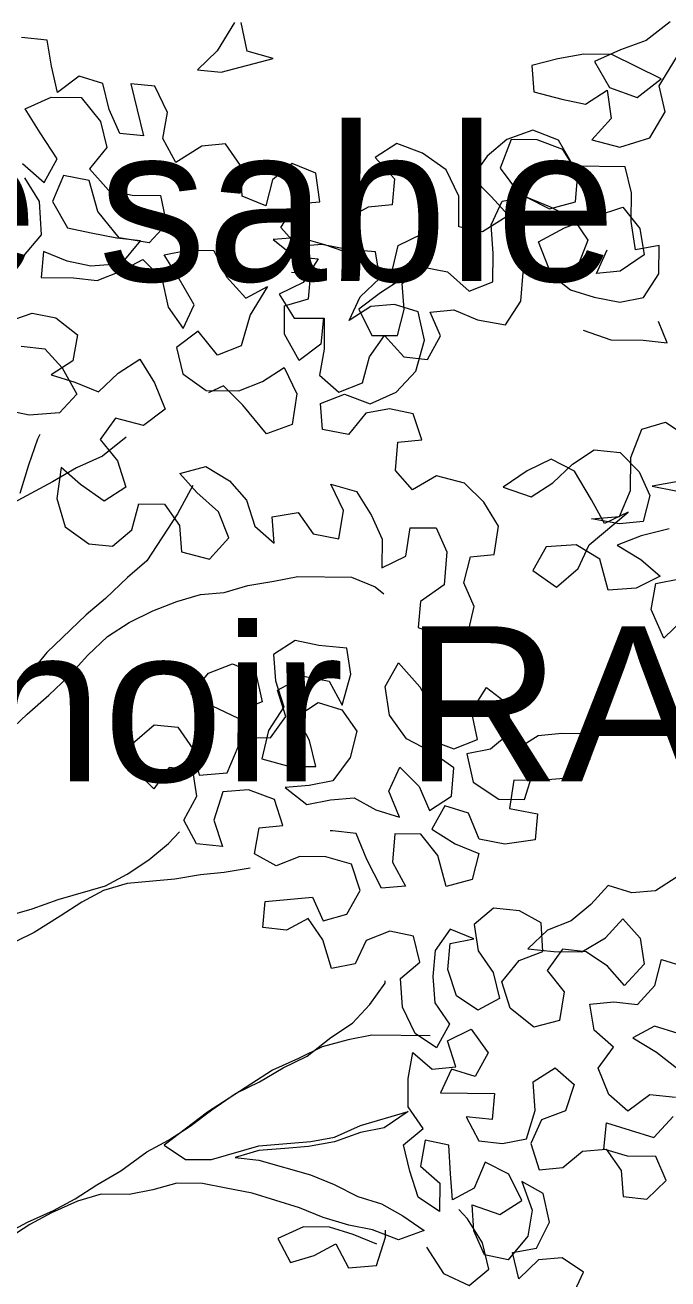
# Model space of a CAD drawing. Header units: millimetres. Extents: x 318905 to 439572, y -5133 to 105868.
# Drawn here: x 410131 to 410856, y 3646 to 5060 of the extents above; entities that cross this region are included whole.
import ezdxf

# ---------------------------------------------------------------- set-up
doc = ezdxf.new("R2010")
doc.units = ezdxf.units.MM
doc.header["$MEASUREMENT"] = 0
doc.layers.add('INTI_Agencement_Stylo_No__102', color=7, linetype='Continuous', lineweight=0, true_color=0xcccccc)
doc.layers.add('INTI_Etiquettes_Stylo_No__1', color=7, linetype='Continuous', lineweight=5)
doc.styles.add('STYLE_GENERE_2', font='Arial')
doc.dimstyles.new('STYLE_GENERE__3', dxfattribs={"dimtxt": 0.18, "dimasz": 182.4, "dimexe": 0.18, "dimexo": 0.0625, "dimgap": 0.09, "dimtad": 0, "dimtih": 1, "dimtoh": 1, "dimdec": 4, "dimzin": 0, "dimdsep": 46, "dimcen": 0.09, "dimadec": 0, "dimazin": 0, "dimtfac": 1, "dimtdec": 4, "dimtmove": 0, "dimatfit": 3, "dimldrblk": 'ARROWHEAD_5', "dimfxl": 0, "dimtolj": 1, "dimtzin": 0, "dimarcsym": 0})

# ---------------------------------------------------------------- blocks, each defined once
blk = doc.blocks.new('arbre6[2]', base_point=(409289.9, -542.5))
at = {"layer": 'INTI_Agencement_Stylo_No__102', "linetype": 'Continuous'}
for p, q in [((410367.5, 5062.5), (410347.8, 5030.5)), ((410381.8, 5030.2), (410374.8, 5062.4)), ((410858.9, 5063.4), (410831.9, 5042.2)), ((410156.1, 5042.7), (410127, 5045.6)), ((410160.8, 5013.2), (410156.1, 5042.7)), ((410831.9, 5042.2), (410802.7, 5031.8)), ((410347.8, 5030.5), (410325.7, 5009.3)), ((410352.5, 5006.4), (410411, 5021.9)), ((410411, 5021.9), (410381.8, 5030.2)), ((410732.1, 5021.7), (410702.8, 5014)), ((410761.3, 5026.8), (410732.1, 5021.7)), ((410792.9, 5026.5), (410761.3, 5026.8)), ((410802.7, 5031.8), (410773.4, 5018.7)), ((410848.7, 4999.2), (410792.9, 5026.5)), ((410846.2, 4991.2), (410865.9, 5023.2)), ((410167.9, 4983.7), (410160.8, 5013.2)), ((410325.7, 5009.3), (410352.5, 5006.4)), ((410702.8, 5014), (410705, 4984.5)), ((410773.4, 5018.7), (410790.2, 4989.1)), ((410192.3, 5002.2), (410167.9, 4983.7)), ((410219, 4993.9), (410192.3, 5002.2)), ((410226.1, 4964.4), (410219, 4993.9)), ((410277.4, 4990.7), (410250.6, 4993.6)), ((410250.6, 4993.6), (410264.8, 4934.6)), ((410821.7, 4978.1), (410848.7, 4999.2)), ((410853.2, 4961.7), (410846.2, 4991.2)), ((410131.2, 4965.3), (410160.5, 4978.4)), ((410160.5, 4978.4), (410194.6, 4978.1)), ((410194.6, 4978.1), (410216.3, 4951.1)), ((410291.8, 4961.1), (410277.4, 4990.7)), ((410705, 4984.5), (410736.6, 4976.2)), ((410763.3, 4970.6), (410787.7, 4986.4)), ((410787.7, 4986.4), (410792.4, 4954.3)), ((410790.2, 4989.1), (410821.7, 4978.1)), ((410148.1, 4938.3), (410131.2, 4965.3)), ((410238.1, 4937.5), (410226.1, 4964.4)), ((410736.6, 4976.2), (410763.3, 4970.6)), ((410216.3, 4951.1), (410223.3, 4921.6)), ((410286.7, 4931.7), (410291.8, 4961.1)), ((410792.4, 4954.3), (410770.3, 4930.4)), ((410836, 4932.4), (410853.2, 4961.7)), ((410167.3, 4908.7), (410148.1, 4938.3)), ((410264.8, 4934.6), (410238.1, 4937.5)), ((410703.8, 4941), (410674.5, 4930.6)), ((410732.9, 4930), (410703.8, 4941)), ((410223.3, 4921.6), (410203.7, 4897.7)), ((410301.1, 4904.8), (410286.7, 4931.7)), ((410330.4, 4923.3), (410301.1, 4904.8)), ((410357.2, 4925.7), (410330.4, 4923.3)), ((410374, 4901.5), (410357.2, 4925.7)), ((410550.4, 4926.3), (410526, 4910.5)), ((410579.6, 4915.4), (410550.4, 4926.3)), ((410674.5, 4930.6), (410652.5, 4912)), ((410679.4, 4930.5), (410667, 4898.5)), ((410708.6, 4930.2), (410679.4, 4930.5)), ((410737.7, 4919.3), (410708.6, 4930.2)), ((410749.7, 4900.4), (410732.9, 4930)), ((410770.3, 4930.4), (410801.9, 4922)), ((410801.9, 4922), (410836, 4932.4)), ((410152.5, 4882.1), (410167.3, 4908.7)), ((410526, 4910.5), (410547.7, 4886.2)), ((410606.2, 4896.4), (410579.6, 4915.4)), ((410652.5, 4912), (410635.3, 4888.1)), ((410754.5, 4892.4), (410737.7, 4919.3)), ((410128.3, 4903.7), (410152.5, 4882.1)), ((410203.7, 4897.7), (410225.4, 4873.4)), ((410376.2, 4866.7), (410374, 4901.5)), ((410432.4, 4903.7), (410410.4, 4885.1)), ((410459.1, 4892.7), (410432.4, 4903.7)), ((410463.7, 4860.5), (410459.1, 4892.7)), ((410620.5, 4866.8), (410606.2, 4896.4)), ((410667, 4898.5), (410688.7, 4868.9)), ((410808.1, 4899.9), (410749.7, 4900.4)), ((410751.9, 4860.3), (410754.5, 4892.4)), ((410815.2, 4870.4), (410808.1, 4899.9)), ((410147.5, 4860.7), (410130.7, 4887.6)), ((410174.5, 4889.9), (410162.1, 4860.6)), ((410203.6, 4884.3), (410174.5, 4889.9)), ((410213.1, 4849.4), (410203.6, 4884.3)), ((410410.4, 4885.1), (410402.9, 4855.7)), ((410547.7, 4886.2), (410545.1, 4856.8)), ((410635.3, 4888.1), (410657, 4866.5)), ((410225.4, 4873.4), (410252.1, 4867.8)), ((410252.1, 4867.8), (410283.8, 4867.5)), ((410283.8, 4867.5), (410290.8, 4835.3)), ((410402.9, 4855.7), (410376.2, 4866.7)), ((410620.3, 4832), (410620.5, 4866.8)), ((410657, 4866.5), (410676.3, 4844.9)), ((410669.2, 4861), (410696, 4866.1)), ((410688.7, 4868.9), (410722.6, 4855.2)), ((410696, 4866.1), (410722.6, 4852.5)), ((410814.9, 4838.3), (410815.2, 4870.4)), ((410149.6, 4823.2), (410147.5, 4860.7)), ((410162.1, 4860.6), (410178.9, 4831)), ((410419.7, 4831.5), (410436.9, 4858.1)), ((410436.9, 4858.1), (410463.7, 4860.5)), ((410518.3, 4854.3), (410493.9, 4841.2)), ((410545.1, 4856.8), (410518.3, 4854.3)), ((410656.8, 4834.4), (410669.2, 4861)), ((410722.6, 4852.5), (410751.9, 4860.3)), ((410722.6, 4855.2), (410749.3, 4841.6)), ((410773.6, 4844), (410805.3, 4854.4)), ((410805.3, 4854.4), (410824.6, 4830.2)), ((410237.2, 4819.8), (410213.1, 4849.4)), ((410493.9, 4841.2), (410510.7, 4814.3)), ((410676.3, 4844.9), (410647, 4826.4)), ((410739.5, 4830.9), (410773.6, 4844)), ((410749.3, 4841.6), (410766.1, 4817.3)), ((410819.6, 4806.1), (410814.9, 4838.3)), ((410127.5, 4796.7), (410149.6, 4823.2)), ((410178.9, 4831), (410205.6, 4825.4)), ((410205.6, 4825.4), (410234.7, 4819.8)), ((410290.8, 4835.3), (410271.2, 4814.1)), ((410439, 4809.9), (410419.7, 4831.5)), ((410552, 4811.2), (410578.9, 4824.4)), ((410578.9, 4824.4), (410581.1, 4792.2)), ((410647, 4826.4), (410620.3, 4832)), ((410659, 4802.2), (410656.8, 4834.4)), ((410710.2, 4815.1), (410739.5, 4830.9)), ((410824.6, 4830.2), (410829.3, 4800.7)), ((410234.7, 4819.8), (410261.5, 4816.9)), ((410271.2, 4814.1), (410237.2, 4819.8)), ((410261.5, 4816.9), (410239.4, 4790.3)), ((410440.2, 4820.3), (410411, 4817.8)), ((410411, 4817.8), (410435.2, 4798.9)), ((410465.8, 4812.3), (410439, 4809.9)), ((410469.3, 4812), (410440.2, 4820.3)), ((410494.9, 4806.7), (410465.8, 4812.3)), ((410500.9, 4801), (410469.3, 4812)), ((410510.7, 4814.3), (410515.3, 4784.8)), ((410544.5, 4779.2), (410552, 4811.2)), ((410722.1, 4785.6), (410710.2, 4815.1)), ((410766.1, 4817.3), (410753.7, 4785.3)), ((410846.4, 4811.2), (410819.6, 4806.1)), ((410846.1, 4779.1), (410846.4, 4811.2)), ((410151.9, 4804.5), (410149.3, 4775.1)), ((410178.6, 4793.5), (410151.9, 4804.5)), ((410205.3, 4787.9), (410178.6, 4793.5)), ((410239.3, 4782.3), (410263.8, 4795.4)), ((410263.8, 4795.4), (410285.5, 4773.8)), ((410288.1, 4800.6), (410314.9, 4805.7)), ((410304.9, 4773.7), (410288.1, 4800.6)), ((410314.9, 4805.7), (410344.1, 4805.4)), ((410344.1, 4805.4), (410358.5, 4775.8)), ((410435.2, 4798.9), (410461.9, 4796)), ((410461.9, 4796), (410444.7, 4769.4)), ((410526.5, 4803.8), (410494.9, 4806.7)), ((410522.6, 4779.4), (410500.9, 4801)), ((410531.2, 4774.3), (410526.5, 4803.8)), ((410658.7, 4770.1), (410659, 4802.2)), ((410775.6, 4779.7), (410787.9, 4806.4)), ((410829.3, 4800.7), (410802.4, 4782.2)), ((410239.4, 4790.3), (410205.3, 4787.9)), ((410212.5, 4771.8), (410239.3, 4782.3)), ((410453.4, 4780.3), (410431.5, 4780.5)), ((410450.7, 4750.9), (410453.4, 4780.3)), ((410515.3, 4784.8), (410544.5, 4779.2)), ((410581.1, 4792.2), (410556.6, 4773.7)), ((410556.6, 4768.3), (410578.6, 4786.9)), ((410578.6, 4786.9), (410607.7, 4781.3)), ((410607.7, 4781.3), (410631.9, 4759.6)), ((410690.2, 4748.4), (410692.9, 4780.5)), ((410692.9, 4780.5), (410722.1, 4780.2)), ((410753.7, 4785.3), (410722.1, 4785.6)), ((410722.1, 4780.2), (410746.3, 4761.3)), ((410802.4, 4782.2), (410775.6, 4779.7)), ((410828.9, 4752.5), (410846.1, 4779.1)), ((410149.3, 4775.1), (410185.8, 4774.7)), ((410185.8, 4774.7), (410212.5, 4771.8)), ((410285.5, 4773.8), (410292.5, 4741.6)), ((410321.8, 4744.1), (410304.9, 4773.7)), ((410358.5, 4775.8), (410380.2, 4751.6)), ((410380.2, 4751.6), (410404.6, 4764.7)), ((410404.6, 4764.7), (410384.9, 4732.8)), ((410444.7, 4769.4), (410417.8, 4756.2)), ((410509.1, 4753.1), (410531.2, 4774.3)), ((410556.6, 4773.7), (410532.2, 4757.9)), ((410558.8, 4738.9), (410556.6, 4768.3)), ((410631.9, 4759.6), (410658.7, 4770.1)), ((410417.8, 4756.2), (410434.6, 4729.3)), ((410423.9, 4743.1), (410450.7, 4750.9)), ((410496.8, 4726.4), (410509.1, 4753.1)), ((410532.2, 4757.9), (410507.7, 4739.3)), ((410746.3, 4761.3), (410772.9, 4753)), ((410772.9, 4753), (410802.1, 4747.4)), ((410802.1, 4747.4), (410828.9, 4752.5)), ((410292.5, 4741.6), (410309.4, 4717.4)), ((410309.4, 4717.4), (410321.8, 4744.1)), ((410423.7, 4711), (410423.9, 4743.1)), ((410521.2, 4742.3), (410496.8, 4726.4)), ((410507.7, 4739.3), (410522.1, 4709.8)), ((410548, 4744.7), (410521.2, 4742.3)), ((410574.7, 4736.4), (410548, 4744.7)), ((410551.3, 4709.5), (410558.8, 4738.9)), ((410587.9, 4735.9), (410614.7, 4738.4)), ((410614.7, 4738.4), (410641.4, 4727.4)), ((410673, 4721.8), (410690.2, 4748.4)), ((410110, 4724.6), (410139.2, 4735)), ((410139.2, 4735), (410166, 4729.4)), ((410166, 4729.4), (410190.1, 4710.4)), ((410384.9, 4732.8), (410374.9, 4698.1)), ((410434.6, 4729.3), (410468.7, 4729)), ((410467.6, 4729.4), (410464.9, 4699.9)), ((410468.7, 4729), (410468.4, 4694.2)), ((410581.7, 4704.2), (410574.7, 4736.4)), ((410599.9, 4709.1), (410587.9, 4735.9)), ((410641.4, 4727.4), (410673, 4721.8)), ((410855.3, 4701.4), (410845.7, 4725.6)), ((410190.1, 4710.4), (410185.1, 4681.1)), ((410326.4, 4714.6), (410301.9, 4696.1)), ((410348.1, 4687.6), (410326.4, 4714.6)), ((410440.5, 4681.4), (410423.7, 4711)), ((410519.5, 4685.7), (410536.7, 4709.6)), ((410522.1, 4709.8), (410551.3, 4709.5)), ((410536.7, 4709.6), (410558.4, 4685.4)), ((410585.1, 4682.4), (410599.9, 4709.1)), ((410760.5, 4715.6), (410792, 4704.7)), ((410126.8, 4697.6), (410153.5, 4694.7)), ((410153.5, 4694.7), (410172.8, 4673.1)), ((410301.9, 4696.1), (410309, 4666.5)), ((410374.9, 4698.1), (410348.1, 4687.6)), ((410464.9, 4699.9), (410440.5, 4681.4)), ((410468.4, 4694.2), (410463.4, 4664.8)), ((410571.8, 4669.5), (410581.7, 4704.2)), ((410792, 4704.7), (410828.5, 4704.3)), ((410828.5, 4704.3), (410855.3, 4701.4)), ((410185.1, 4681.1), (410160.6, 4665.2)), ((410236, 4667.2), (410260.5, 4683)), ((410260.5, 4683), (410277.3, 4656.1)), ((410511.9, 4656.3), (410519.5, 4685.7)), ((410558.4, 4685.4), (410585.1, 4682.4)), ((410172.8, 4673.1), (410189.6, 4643.5)), ((410214, 4646), (410236, 4667.2)), ((410309, 4666.5), (410335.6, 4647.6)), ((410399, 4657.7), (410423.4, 4673.5)), ((410423.4, 4673.5), (410437.8, 4644)), ((410549.7, 4645.6), (410571.8, 4669.5)), ((410160.6, 4665.2), (410187.3, 4656.9)), ((410187.3, 4656.9), (410214, 4646)), ((410277.3, 4656.1), (410289.3, 4626.6)), ((410355.1, 4652.7), (410338, 4644.9)), ((410376.9, 4631.1), (410355.1, 4652.7)), ((410372.1, 4647.2), (410399, 4657.7)), ((410463.4, 4664.8), (410485.1, 4645.9)), ((410485.1, 4645.9), (410511.9, 4656.3)), ((410189.6, 4643.5), (410170, 4622.3)), ((410335.6, 4647.6), (410372.1, 4647.2)), ((410437.8, 4644), (410432.6, 4609.2)), ((410464.4, 4633), (410491.3, 4643.5)), ((410491.3, 4643.5), (410520.4, 4632.5)), ((410520.4, 4632.5), (410549.7, 4645.6)), ((410135.9, 4619.9), (410109.2, 4625.5)), ((410289.3, 4626.6), (410264.8, 4608.1)), ((410403.4, 4598.8), (410376.9, 4631.1)), ((410466.7, 4603.6), (410464.4, 4633)), ((410542.2, 4627), (410515.4, 4621.9)), ((410569, 4621.4), (410542.2, 4627)), ((410170, 4622.3), (410135.9, 4619.9)), ((410233.2, 4616.4), (410216, 4592.4)), ((410264.8, 4608.1), (410233.2, 4616.4)), ((410432.6, 4609.2), (410403.4, 4598.8)), ((410515.4, 4621.9), (410495.8, 4597.9)), ((410578.5, 4591.8), (410569, 4621.4)), ((410826.8, 4604.2), (410853.6, 4612)), ((410853.6, 4612), (410877.8, 4595.7)), ((410145.5, 4593.1), (410148, 4598.4)), ((410495.8, 4597.9), (410466.7, 4603.6)), ((410814.4, 4572.2), (410826.8, 4604.2)), ((410135.5, 4563.7), (410145.5, 4593.1)), ((410216, 4592.4), (410235.3, 4568.2)), ((410245.2, 4594.9), (410218.3, 4573.7)), ((410549, 4557.3), (410551.7, 4589.4)), ((410551.7, 4589.4), (410578.5, 4591.8)), ((410218.3, 4573.7), (410189, 4560.6)), ((410235.3, 4568.2), (410244.8, 4538.6)), ((410724.4, 4570.3), (410697.5, 4557.2)), ((410751, 4556.7), (410724.4, 4570.3)), ((410748.6, 4564.7), (410773.1, 4580.6)), ((410773.1, 4580.6), (410802.3, 4577.6)), ((410802.3, 4577.6), (410824, 4556)), ((410814.1, 4534.7), (410814.4, 4572.2)), ((410125.6, 4531.7), (410135.5, 4563.7)), ((410189, 4560.6), (410162.1, 4544.7)), ((410172, 4560.7), (410166.9, 4526)), ((410193.7, 4541.8), (410172, 4560.7)), ((410305.7, 4554.2), (410335, 4561.9)), ((410325, 4532.6), (410305.7, 4554.2)), ((410335, 4561.9), (410361.6, 4545.6)), ((410568.3, 4535.7), (410549, 4557.3)), ((410697.5, 4557.2), (410670.6, 4538.7)), ((410726.6, 4543.5), (410748.6, 4564.7)), ((410770.2, 4524.4), (410751, 4556.7)), ((410824, 4556), (410836, 4529.2)), ((410162.1, 4544.7), (410108.4, 4515.8)), ((410220.4, 4522.8), (410193.7, 4541.8)), ((410244.8, 4538.6), (410220.4, 4522.8)), ((410320.2, 4540.6), (410303, 4508.7)), ((410361.6, 4545.6), (410380.9, 4524)), ((410490.3, 4512.3), (410475.9, 4541.9)), ((410475.9, 4541.9), (410505.1, 4533.6)), ((410595.2, 4551.5), (410568.3, 4535.7)), ((410626.8, 4543.2), (410595.2, 4551.5)), ((410648.5, 4521.6), (410626.8, 4543.2)), ((410670.6, 4538.7), (410702.1, 4527.7)), ((410702.1, 4527.7), (410726.6, 4543.5)), ((410867.7, 4544.9), (410838.5, 4539.8)), ((410838.5, 4539.8), (410865.2, 4534.3)), ((410166.9, 4526), (410176.4, 4493.8)), ((410349.2, 4510.9), (410325, 4532.6)), ((410505.1, 4533.6), (410521.9, 4506.7)), ((410784.6, 4497.5), (410770.2, 4524.4)), ((410801.7, 4505.4), (410814.1, 4534.7)), ((410836, 4529.2), (410828.4, 4499.8)), ((410251.7, 4490.4), (410259.3, 4519.8)), ((410259.3, 4519.8), (410288.5, 4519.5)), ((410288.5, 4519.5), (410305.3, 4495.3)), ((410361.1, 4481.4), (410349.2, 4510.9)), ((410380.9, 4524), (410390.4, 4494.5)), ((410485.2, 4480.3), (410490.3, 4512.3)), ((410665.3, 4494.7), (410648.5, 4521.6)), ((410767.4, 4473.6), (410811.5, 4510.6)), ((410811.5, 4510.6), (410784.6, 4497.5)), ((410303, 4508.7), (410268.5, 4455.5)), ((410410, 4505), (410439.2, 4510.1)), ((410412.2, 4475.6), (410410, 4505)), ((410439.2, 4510.1), (410456.1, 4485.9)), ((410521.9, 4506.7), (410533.8, 4479.8)), ((410770.1, 4503), (410801.7, 4505.4)), ((410801.7, 4497.4), (410770.1, 4503)), ((410828.4, 4499.8), (410801.7, 4497.4)), ((410176.4, 4493.8), (410203, 4474.8)), ((410229.7, 4471.9), (410251.7, 4490.4)), ((410305.3, 4495.3), (410307.5, 4465.8)), ((410390.4, 4494.5), (410412.2, 4475.6)), ((410456.1, 4485.9), (410485.2, 4480.3)), ((410560.5, 4460.8), (410565.6, 4492.9)), ((410565.6, 4492.9), (410594.8, 4492.7)), ((410594.8, 4492.7), (410606.7, 4465.8)), ((410660.2, 4462.6), (410665.3, 4494.7)), ((410825.9, 4483.8), (410799, 4473.3)), ((410857.6, 4491.5), (410825.9, 4483.8)), ((410203, 4474.8), (410229.7, 4471.9)), ((410339.1, 4457.5), (410361.1, 4481.4)), ((410533.8, 4479.8), (410533.6, 4447.7)), ((410718.8, 4471.3), (410704, 4444.7)), ((410752.8, 4473.7), (410718.8, 4471.3)), ((410779.5, 4457.4), (410752.8, 4473.7)), ((410755.1, 4446.9), (410767.4, 4473.6)), ((410799, 4473.3), (410825.7, 4457)), ((410268.5, 4455.5), (410246.5, 4436.9)), ((410307.5, 4465.8), (410339.1, 4457.5)), ((410533.6, 4447.7), (410560.5, 4460.8)), ((410606.7, 4465.8), (410604, 4428.3)), ((410625.9, 4430.8), (410633.4, 4460.2)), ((410633.4, 4460.2), (410660.2, 4462.6)), ((410788.9, 4422.5), (410779.5, 4457.4)), ((410825.7, 4457), (410847.4, 4438.1)), ((410704, 4444.7), (410730.6, 4425.7)), ((410730.6, 4425.7), (410755.1, 4446.9)), ((410246.5, 4436.9), (410222, 4413.1)), ((410355.8, 4419.9), (410382.6, 4427.7)), ((410382.6, 4427.7), (410411.9, 4432.7)), ((410411.9, 4432.7), (410438.7, 4437.9)), ((410438.7, 4437.9), (410499.5, 4437.3)), ((410499.5, 4437.3), (410526.2, 4426.4)), ((410526.2, 4426.4), (410535.8, 4418.2)), ((410604, 4428.3), (410577.1, 4409.8)), ((410637.9, 4403.9), (410625.9, 4430.8)), ((410847.4, 4438.1), (410820.6, 4424.9)), ((410837.4, 4400.7), (410842.5, 4430.1)), ((410842.5, 4430.1), (410869.3, 4435.2)), ((410222, 4413.1), (410199.9, 4394.5)), ((410302.2, 4409.6), (410329, 4417.4)), ((410329, 4417.4), (410355.8, 4419.9)), ((410820.6, 4424.9), (410788.9, 4422.5)), ((410248.5, 4386), (410275.4, 4399.2)), ((410275.4, 4399.2), (410302.2, 4409.6)), ((410577.1, 4409.8), (410574.5, 4380.4)), ((410630.3, 4371.9), (410637.9, 4403.9)), ((410851.8, 4368.4), (410837.4, 4400.7)), ((410199.9, 4394.5), (410155.8, 4352.1)), ((410224.1, 4370.2), (410248.5, 4386)), ((410873.8, 4389.6), (410851.8, 4368.4)), ((410202, 4349), (410224.1, 4370.2)), ((410574.5, 4380.4), (410603.6, 4369.4)), ((410603.6, 4369.4), (410630.3, 4371.9)), ((410435.7, 4365.6), (410411.2, 4349.8)), ((410462.4, 4360), (410435.7, 4365.6)), ((410494, 4357.1), (410462.4, 4360)), ((410498.7, 4327.6), (410494, 4357.1)), ((410155.8, 4352.1), (410116.6, 4304.3)), ((410180, 4325.1), (410202, 4349)), ((410411.2, 4349.8), (410413.5, 4320.3)), ((410318.5, 4305.1), (410338.1, 4329)), ((410338.1, 4329), (410365, 4339.5)), ((410365, 4339.5), (410391.6, 4328.5)), ((410391.6, 4328.5), (410398.7, 4296.4)), ((410488.7, 4292.9), (410498.7, 4327.6)), ((410537.5, 4313.8), (410552.3, 4340.5)), ((410552.3, 4340.5), (410576.4, 4313.5)), ((410157.9, 4303.9), (410180, 4325.1)), ((410413.5, 4320.3), (410423, 4290.8)), ((410415.8, 4309.6), (410445.1, 4325.4)), ((410445.1, 4325.4), (410474.3, 4319.8)), ((410474.3, 4319.8), (410488.7, 4292.9)), ((410542.1, 4281.7), (410537.5, 4313.8)), ((410576.4, 4313.5), (410593.2, 4283.9)), ((410634.6, 4286.2), (410651.8, 4312.8)), ((410651.8, 4312.8), (410676, 4293.8)), ((410133.4, 4282.7), (410157.9, 4303.9)), ((410342.7, 4291.5), (410318.5, 4305.1)), ((410425.3, 4280.1), (410415.8, 4309.6)), ((410371.8, 4277.9), (410342.7, 4291.5)), ((410398.7, 4296.4), (410371.8, 4285.9)), ((410371.8, 4285.9), (410376.5, 4256.4)), ((410423, 4290.8), (410405.7, 4264.2)), ((410437.5, 4279.9), (410461.9, 4295.8)), ((410461.9, 4295.8), (410488.6, 4287.5)), ((410488.6, 4287.5), (410505.5, 4263.3)), ((410641.6, 4254), (410634.6, 4286.2)), ((410676, 4293.8), (410678.2, 4261.7)), ((410111.4, 4261.5), (410133.4, 4282.7)), ((410252.4, 4249.5), (410276.9, 4270.7)), ((410276.9, 4270.7), (410303.6, 4267.8)), ((410371.5, 4245.7), (410371.8, 4277.9)), ((410408.1, 4256.1), (410425.3, 4280.1)), ((410451.9, 4253), (410437.5, 4279.9)), ((410561.4, 4254.7), (410542.1, 4281.7)), ((410593.2, 4283.9), (410585.7, 4254.5)), ((410303.6, 4267.8), (410320.4, 4243.5)), ((410376.5, 4256.4), (410408.1, 4256.1)), ((410405.7, 4264.2), (410398.2, 4232.1)), ((410505.5, 4263.3), (410498, 4233.9)), ((410678.2, 4261.7), (410656.1, 4243.2)), ((410680.4, 4240.3), (410709.8, 4258.7)), ((410709.8, 4258.7), (410736.6, 4261.2)), ((410736.6, 4261.2), (410765.7, 4260.9)), ((410765.7, 4260.9), (410768, 4231.5)), ((410254.6, 4220), (410252.4, 4249.5)), ((410320.4, 4243.5), (410327.5, 4214)), ((410359.2, 4216.4), (410371.5, 4245.7)), ((410459, 4223.5), (410451.9, 4253)), ((410588, 4241.1), (410561.4, 4254.7)), ((410585.7, 4254.5), (410614.8, 4243.5)), ((410614.8, 4243.5), (410641.6, 4254)), ((410656.1, 4243.2), (410629.3, 4238.1)), ((410398.2, 4232.1), (410429.8, 4223.8)), ((410498, 4233.9), (410478.3, 4207.3)), ((410614.6, 4222.1), (410588, 4241.1)), ((410629.3, 4238.1), (410636.4, 4205.9)), ((410704.6, 4218.6), (410680.4, 4240.3)), ((410768, 4231.5), (410743.5, 4210.3)), ((410276.3, 4198.4), (410254.6, 4220)), ((410293.5, 4222.4), (410276.3, 4198.4)), ((410320.3, 4219.4), (410293.5, 4222.4)), ((410324.9, 4190), (410320.3, 4219.4)), ((410327.5, 4214), (410359.2, 4216.4)), ((410429.8, 4223.8), (410459, 4223.5)), ((410541.5, 4196), (410553.8, 4222.7)), ((410553.8, 4222.7), (410575.6, 4201.1)), ((410612, 4190), (410614.6, 4222.1)), ((410694.6, 4186.6), (410704.6, 4218.6)), ((410451.5, 4202.2), (410424.7, 4199.8)), ((410424.7, 4199.8), (410448.9, 4180.8)), ((410478.3, 4207.3), (410451.5, 4202.2)), ((410575.6, 4201.1), (410587.5, 4174.2)), ((410636.4, 4205.9), (410665.5, 4186.9)), ((410682.6, 4208.1), (410677.5, 4176.1)), ((410711.8, 4207.9), (410682.6, 4208.1)), ((410743.5, 4210.3), (410711.8, 4207.9)), ((410310.1, 4163.3), (410324.9, 4190)), ((410354.1, 4195), (410344.2, 4163)), ((410383.3, 4197.5), (410354.1, 4195)), ((410412.5, 4186.5), (410383.3, 4197.5)), ((410422, 4157), (410412.5, 4186.5)), ((410448.9, 4180.8), (410475.7, 4185.9)), ((410475.7, 4185.9), (410502.5, 4188.3)), ((410502.5, 4188.3), (410526.7, 4174.7)), ((410553.4, 4166.5), (410541.5, 4196)), ((410587.5, 4174.2), (410612, 4190)), ((410665.5, 4186.9), (410694.6, 4186.6)), ((410526.7, 4174.7), (410553.4, 4166.5)), ((410604.6, 4179.4), (410589.8, 4152.8)), ((410631.3, 4171.1), (410604.6, 4179.4)), ((410643.2, 4141.6), (410631.3, 4171.1)), ((410677.5, 4176.1), (410709.1, 4170.4)), ((410324.5, 4136.4), (410310.1, 4163.3)), ((410344.2, 4163), (410353.7, 4133.5)), ((410395.2, 4154.5), (410422, 4157)), ((410709.1, 4170.4), (410706.5, 4141)), ((410292.9, 4136.7), (410305.2, 4150)), ((410390.1, 4125.1), (410395.2, 4154.5)), ((410477.9, 4151.1), (410475.4, 4151.1)), ((410504.6, 4148.2), (410477.9, 4151.1)), ((410516.6, 4118.6), (410504.6, 4148.2)), ((410548.4, 4147.8), (410545.7, 4115.7)), ((410577.6, 4147.5), (410548.4, 4147.8)), ((410596.9, 4123.3), (410577.6, 4147.5)), ((410589.8, 4152.8), (410616.4, 4136.5)), ((410270.9, 4118.2), (410292.9, 4136.7)), ((410353.7, 4133.5), (410324.5, 4136.4)), ((410616.4, 4136.5), (410643.1, 4125.5)), ((410672.4, 4136), (410643.2, 4141.6)), ((410706.5, 4141), (410672.4, 4136)), ((410246.4, 4102.3), (410270.9, 4118.2)), ((410414.3, 4111.5), (410390.1, 4125.1)), ((410441.2, 4122), (410414.3, 4111.5)), ((410470.4, 4121.7), (410441.2, 4122)), ((410499.5, 4113.4), (410470.4, 4121.7)), ((410533.3, 4086.4), (410516.6, 4118.6)), ((410545.7, 4115.7), (410560.1, 4088.8)), ((410606.3, 4088.4), (410596.9, 4123.3)), ((410643.1, 4125.5), (410635.6, 4096.1)), ((410222, 4089.2), (410246.4, 4102.3)), ((410329.1, 4101.6), (410299.9, 4096.5)), ((410355.9, 4104), (410329.1, 4101.6)), ((410385.1, 4109.1), (410355.9, 4104)), ((410509, 4083.9), (410499.5, 4113.4)), ((410168.4, 4073.6), (410222, 4089.2)), ((410246.3, 4091.6), (410219.5, 4083.8)), ((410299.9, 4096.5), (410246.3, 4091.6)), ((410560.1, 4088.8), (410533.3, 4086.4)), ((410635.6, 4096.1), (410606.3, 4088.4)), ((410788.8, 4089.4), (410769.2, 4068.2)), ((410815.5, 4081.1), (410788.8, 4089.4)), ((410866.7, 4099.4), (410842.3, 4083.6)), ((410139.1, 4063.2), (410168.4, 4073.6)), ((410219.5, 4083.8), (410195.1, 4070.7)), ((410401.9, 4071.5), (410455.4, 4076.4)), ((410455.4, 4076.4), (410467.4, 4049.5)), ((410494.2, 4057.3), (410509, 4083.9)), ((410842.3, 4083.6), (410815.5, 4081.1)), ((410085.5, 4047.6), (410139.1, 4063.2)), ((410195.1, 4070.7), (410170.6, 4054.8)), ((410399.2, 4042.1), (410401.9, 4071.5)), ((410659.7, 4063.8), (410637.6, 4045.3)), ((410688.8, 4060.9), (410659.7, 4063.8)), ((410713.1, 4047.3), (410688.8, 4060.9)), ((410769.2, 4068.2), (410747.1, 4049.6)), ((410170.6, 4054.8), (410141.3, 4036.4)), ((410450.4, 4052.3), (410426, 4039.1)), ((410467.2, 4028.1), (410450.4, 4052.3)), ((410467.4, 4049.5), (410494.2, 4057.3)), ((410637.6, 4045.3), (410642.3, 4015.8)), ((410715.3, 4015.1), (410713.1, 4047.3)), ((410747.1, 4049.6), (410720.3, 4039.2)), ((410785.9, 4030.5), (410805.5, 4051.8)), ((410805.5, 4051.8), (410824.8, 4030.2)), ((410141.3, 4036.4), (410060.7, 3996.9)), ((410426, 4039.1), (410399.2, 4042.1)), ((410542.7, 4038.1), (410515.9, 4027.6)), ((410569.4, 4032.5), (410542.7, 4038.1)), ((410576.5, 4003), (410569.4, 4032.5)), ((410610.8, 4040.2), (410593.6, 4016.2)), ((410637.5, 4029.2), (410610.8, 4040.2)), ((410720.3, 4039.2), (410698.2, 4017.9)), ((410759, 4014.7), (410785.9, 4030.5)), ((410824.8, 4030.2), (410829.5, 4000.7)), ((410476.7, 3995.9), (410467.2, 4028.1)), ((410515.9, 4027.6), (410503.5, 4001)), ((410593.6, 4016.2), (410591, 3986.8)), ((410608.1, 3994.7), (410610.7, 4024.1)), ((410610.7, 4024.1), (410637.5, 4029.2)), ((410642.3, 4015.8), (410659.1, 3991.5)), ((410698.2, 4017.9), (410727.4, 4015)), ((410737.2, 4017.6), (410720, 3993.7)), ((410763.9, 4014.7), (410737.2, 4017.6)), ((410554.5, 3984.5), (410576.5, 4003)), ((410668.8, 3980.7), (410688.4, 4004.7)), ((410688.4, 4004.7), (410715.3, 4015.1)), ((410727.4, 4015), (410759, 4014.7)), ((410788.1, 3998.4), (410763.9, 4014.7)), ((410841.5, 3976.5), (410849, 4005.9)), ((410849, 4005.9), (410875.7, 3997.6)), ((410503.5, 4001), (410476.7, 3995.9)), ((410617.6, 3965.1), (410608.1, 3994.7)), ((410659.1, 3991.5), (410666.2, 3962)), ((410720, 3993.7), (410739.2, 3969.4)), ((410807.4, 3976.8), (410788.1, 3998.4)), ((410829.5, 4000.7), (410807.4, 3976.8)), ((410520.2, 3955.3), (410537.4, 3979.3)), ((410537.4, 3979.3), (410537.4, 3981.9)), ((410556.7, 3952.3), (410554.5, 3984.5)), ((410591, 3986.8), (410593.2, 3957.3)), ((410678.3, 3951.2), (410668.8, 3980.7)), ((410821.8, 3955.3), (410841.5, 3976.5)), ((410641.8, 3948.9), (410617.6, 3965.1)), ((410666.2, 3962), (410641.8, 3948.9)), ((410739.2, 3969.4), (410734.1, 3937.3)), ((410500.6, 3934.1), (410520.2, 3955.3)), ((410571, 3922.7), (410556.7, 3952.3)), ((410593.2, 3957.3), (410610, 3933.1)), ((410704.9, 3929.6), (410678.3, 3951.2)), ((410768.3, 3955.7), (410795.1, 3958.2)), ((410773, 3926.3), (410768.3, 3955.7)), ((410795.1, 3958.2), (410821.8, 3955.3)), ((410476.1, 3918.2), (410500.6, 3934.1)), ((410610, 3933.1), (410595.2, 3906.5)), ((410734.1, 3937.3), (410704.9, 3929.6)), ((410841.1, 3931), (410816.7, 3917.8)), ((410867.8, 3922.7), (410841.1, 3931)), ((410449.2, 3897.1), (410476.1, 3918.2)), ((410522.4, 3920.5), (410495.6, 3915.4)), ((410588, 3919.9), (410522.4, 3920.5)), ((410595.2, 3906.5), (410571, 3922.7)), ((410607.5, 3914.4), (410634.3, 3927.5)), ((410634.3, 3927.5), (410653.6, 3900.6)), ((410794.7, 3907.3), (410773, 3926.3)), ((410816.7, 3917.8), (410843.3, 3901.5)), ((410466.3, 3907.6), (410439.5, 3894.5)), ((410495.6, 3915.4), (410466.3, 3907.6)), ((410617, 3884.8), (410607.5, 3914.4)), ((410777.5, 3883.4), (410794.7, 3907.3)), ((410439.5, 3894.5), (410410.2, 3881.4)), ((410422.4, 3883.9), (410449.2, 3897.1)), ((410563.4, 3872), (410568.4, 3901.3)), ((410568.4, 3901.3), (410590.2, 3882.4)), ((410653.6, 3900.6), (410638.8, 3873.9)), ((410843.3, 3901.5), (410867.5, 3882.6)), ((410410.2, 3881.4), (410336.8, 3833.8)), ((410395.5, 3868.1), (410422.4, 3883.9)), ((410590.2, 3882.4), (410617, 3884.8)), ((410612.1, 3882.2), (410599.7, 3855.6)), ((410638.8, 3873.9), (410612.1, 3882.2)), ((410704.4, 3868), (410728.9, 3883.8)), ((410728.9, 3883.8), (410750.6, 3864.9)), ((410789.5, 3853.8), (410777.5, 3883.4)), ((410368.6, 3855), (410395.5, 3868.1)), ((410563.1, 3839.8), (410563.4, 3872)), ((410706.6, 3835.9), (410704.4, 3868)), ((410750.6, 3864.9), (410740.7, 3835.5)), ((410341.7, 3836.5), (410368.6, 3855)), ((410599.7, 3855.6), (410660.5, 3855)), ((410660.5, 3855), (410657.9, 3825.6)), ((410811.2, 3834.9), (410789.5, 3853.8)), ((410835.7, 3853.4), (410811.2, 3834.9)), ((410864.8, 3850.5), (410835.7, 3853.4)), ((410336.8, 3833.8), (410287.9, 3796.8)), ((410317.3, 3818), (410341.7, 3836.5)), ((410509.4, 3818.9), (410563.1, 3834.5)), ((410563.1, 3834.5), (410536.2, 3816)), ((410580, 3815.6), (410563.1, 3839.8)), ((410696.6, 3803.8), (410706.6, 3835.9)), ((410740.7, 3835.5), (410713.8, 3825.1)), ((410292.8, 3802.1), (410317.3, 3818)), ((410480.2, 3805.8), (410509.4, 3818.9)), ((410657.9, 3825.6), (410628.7, 3828.5)), ((410628.7, 3828.5), (410643.1, 3801.6)), ((410713.8, 3825.1), (410701.5, 3798.4)), ((410784.1, 3792.3), (410786.8, 3821.7)), ((410786.8, 3821.7), (410840.2, 3805.2)), ((410840.2, 3805.2), (410862.3, 3829.1)), ((410453.4, 3800.7), (410480.2, 3805.8)), ((410509.4, 3810.9), (410480.1, 3800.4)), ((410536.2, 3816), (410509.4, 3810.9)), ((410557.9, 3797.1), (410580, 3815.6)), ((410669.8, 3798.7), (410696.6, 3803.8)), ((410268.4, 3789), (410292.8, 3802.1)), ((410287.9, 3796.8), (410312.1, 3780.5)), ((410341.3, 3780.3), (410394.9, 3795.9)), ((410394.9, 3790.5), (410368.1, 3782.7)), ((410394.9, 3795.9), (410453.4, 3800.7)), ((410424.1, 3792.9), (410394.9, 3790.5)), ((410450.9, 3795.3), (410424.1, 3792.9)), ((410480.1, 3800.4), (410450.9, 3795.3)), ((410565, 3767.5), (410557.9, 3797.1)), ((410582.3, 3802.2), (410577.2, 3772.8)), ((410609, 3796.6), (410582.3, 3802.2)), ((410611.2, 3764.5), (410609, 3796.6)), ((410643.1, 3801.6), (410669.8, 3798.7)), ((410701.5, 3798.4), (410711, 3768.9)), ((410737.8, 3771.3), (410759.8, 3789.9)), ((410759.8, 3789.9), (410786.6, 3792.3)), ((410810.8, 3784.1), (410784.1, 3792.3)), ((410786.6, 3792.3), (410803.4, 3768.1)), ((410239, 3767.8), (410268.4, 3789)), ((410312.1, 3780.5), (410341.3, 3780.3)), ((410368.1, 3782.7), (410394.8, 3779.8)), ((410394.8, 3779.8), (410453.1, 3763.2)), ((410650.2, 3777.5), (410637.8, 3748.1)), ((410676.9, 3763.9), (410650.2, 3777.5)), ((410842.5, 3783.8), (410810.8, 3784.1)), ((410854.4, 3756.9), (410842.5, 3783.8)), ((410212.2, 3752), (410239, 3767.8)), ((410453.1, 3763.2), (410479.8, 3752.3)), ((410574.5, 3738), (410565, 3767.5)), ((410577.2, 3772.8), (410599, 3753.9)), ((410613.4, 3735), (410611.2, 3764.5)), ((410691.3, 3734.3), (410676.9, 3763.9)), ((410711, 3768.9), (410737.8, 3771.3)), ((410803.4, 3768.1), (410805.6, 3738.6)), ((410187.7, 3736.2), (410212.2, 3752)), ((410302.2, 3753.9), (410275.4, 3746.1)), ((410331.4, 3753.6), (410302.2, 3753.9)), ((410358.1, 3748), (410331.4, 3753.6)), ((410387.2, 3742.4), (410358.1, 3748)), ((410479.8, 3752.3), (410506.4, 3738.6)), ((410599, 3753.9), (410598.7, 3721.7)), ((410637.8, 3748.1), (410613.4, 3735)), ((410715.6, 3742.1), (410691.4, 3755.7)), ((410691.4, 3755.7), (410703.3, 3723.5)), ((410832.4, 3735.7), (410854.4, 3756.9)), ((410190.1, 3733.5), (410160.9, 3720.3)), ((410163.3, 3723), (410187.7, 3736.2)), ((410217, 3741.3), (410190.1, 3733.5)), ((410248.6, 3741), (410217, 3741.3)), ((410275.4, 3746.1), (410248.6, 3741)), ((410440.6, 3725.8), (410387.2, 3742.4)), ((410506.4, 3738.6), (410533.1, 3730.4)), ((410598.7, 3721.7), (410574.5, 3738)), ((410666.8, 3718.4), (410691.3, 3734.3)), ((410722.7, 3709.9), (410715.6, 3742.1)), ((410805.6, 3738.6), (410832.4, 3735.7)), ((410134, 3709.9), (410163.3, 3723)), ((410160.9, 3720.3), (410136.4, 3707.2)), ((410467.3, 3714.9), (410440.6, 3725.8)), ((410533.1, 3730.4), (410557.3, 3716.8)), ((410630.3, 3713.4), (410620.6, 3724.2)), ((410637.5, 3700), (410635.3, 3729.4)), ((410635.3, 3729.4), (410666.8, 3718.4)), ((410703.3, 3723.5), (410698.3, 3694.1)), ((410136.4, 3707.2), (410063.1, 3659.7)), ((410109.6, 3696.7), (410134, 3709.9)), ((410445.3, 3704.4), (410416.1, 3691.3)), ((410474.5, 3704.1), (410445.3, 3704.4)), ((410496.4, 3706.6), (410467.3, 3714.9)), ((410523.2, 3701), (410496.4, 3706.6)), ((410557.3, 3716.8), (410581.5, 3700.5)), ((410647.1, 3686.5), (410630.3, 3713.4)), ((410707.9, 3680.6), (410722.7, 3709.9)), ((410416.1, 3691.3), (410430.4, 3664.4)), ((410501.2, 3695.9), (410474.5, 3704.1)), ((410527.9, 3684.9), (410501.2, 3695.9)), ((410552.3, 3690), (410523.2, 3701)), ((410527.7, 3660.8), (410537.7, 3692.8)), ((410537.7, 3692.8), (410537.8, 3700.9)), ((410581.5, 3700.5), (410552.3, 3690)), ((410649.4, 3673.1), (410637.5, 3700)), ((410698.3, 3694.1), (410676.2, 3667.5)), ((410457.3, 3672.2), (410481.7, 3685.3)), ((410481.7, 3685.3), (410496.1, 3658.4)), ((410583.8, 3681.7), (410603.1, 3652.1)), ((410654.2, 3657), (410647.1, 3686.5)), ((410681.1, 3675.5), (410707.9, 3680.6)), ((410430.4, 3664.4), (410457.3, 3672.2)), ((410676.2, 3667.5), (410649.4, 3673.1)), ((410688.2, 3646), (410681.1, 3675.5)), ((410710.2, 3667.2), (410688.2, 3646)), ((410737, 3669.6), (410710.2, 3667.2)), ((410761.2, 3653.4), (410737, 3669.6)), ((410496.1, 3658.4), (410527.7, 3660.8)), ((410603.1, 3652.1), (410632.2, 3638.5)), ((410632.2, 3638.5), (410654.2, 3657)), ((410748.8, 3626.7), (410761.2, 3653.4))]:
    blk.add_line(p, q, dxfattribs=at)
blk = doc.blocks.new('ARROWHEAD_5')
at = {"linetype": 'Continuous', "lineweight": 0}
blk.add_hatch(color=0, dxfattribs=at).paths.add_polyline_path([(-1, 0.2679), (0, 0), (-1, -0.2679)])
at = {"color": 0, "linetype": 'Continuous', "lineweight": 0}
blk.add_line((0, 0), (-1, 0), dxfattribs=at)

msp = doc.modelspace()

# ---------------------------------------------------------------- block references
at = {"layer": 'INTI_Agencement_Stylo_No__102', "linetype": 'Continuous'}
msp.add_blockref('arbre6[2]', (409289.886, -542.456), dxfattribs=at)

# ---------------------------------------------------------------- texts
at = {"layer": 'INTI_Etiquettes_Stylo_No__1', "linetype": 'Continuous', "char_height": 175, "attachment_point": 7, "style": 'STYLE_GENERE_2'}
for s, insert in [('\\A1;{\\pql;\\fArial|b0|i0|c0|p34;Enduit teinte sable}', (408786.603, 4768.513)), ('\\A1;{\\pql;\\fArial|b0|i0|c0|p34;Menuiserie noir RAL 9005}', (408819.637, 4204.288))]:
    msp.add_mtext(s, dxfattribs=dict(at, insert=insert))

# ---------------------------------------------------------------- leaders
at = {"layer": 'INTI_Etiquettes_Stylo_No__1', "linetype": 'Continuous', "annotation_type": 0, "has_hookline": 1, "hookline_direction": 0}
for points, text_width in [([(405577.301, 4711.325), (408786.513, 4768.513)], 1983.97), ([(403743.84, 2199.94), (408279.637, 4204.288), (408819.547, 4204.288)], 2801.194)]:
    msp.add_leader(points, dimstyle='STYLE_GENERE__3', dxfattribs=dict(at, text_width=text_width))

doc.saveas('drawing.dxf')
